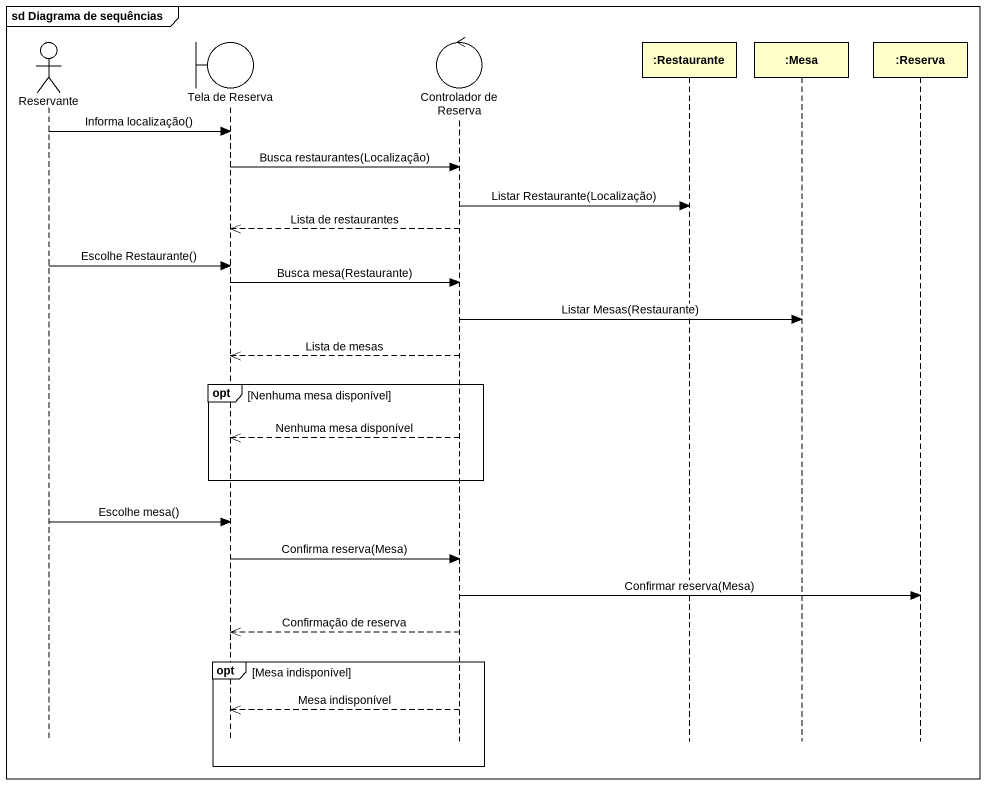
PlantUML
@startuml
mainframe sd Diagrama de sequências
hide footbox
actor Reservante
boundary "Tela de Reserva" as Tela_de_Reserva
control "Controlador de Reserva" as Controlador_de_Reserva
participant ":Restaurante" as Restaurante
participant ":Mesa" as Mesa
participant ":Reserva" as Reserva

Reservante -> Tela_de_Reserva : Informa localização()
Tela_de_Reserva -> Controlador_de_Reserva : Busca restaurantes(Localização)
Controlador_de_Reserva -> Restaurante : Listar Restaurante(Localização)
Controlador_de_Reserva -->> Tela_de_Reserva : Lista de restaurantes
Reservante -> Tela_de_Reserva : Escolhe Restaurante()
Tela_de_Reserva -> Controlador_de_Reserva : Busca mesa(Restaurante)
Controlador_de_Reserva -> Mesa : Listar Mesas(Restaurante)
Controlador_de_Reserva -->> Tela_de_Reserva : Lista de mesas
opt Nenhuma mesa disponível
  Controlador_de_Reserva -->> Tela_de_Reserva : Nenhuma mesa disponível
end
Reservante -> Tela_de_Reserva : Escolhe mesa()
Tela_de_Reserva -> Controlador_de_Reserva : Confirma reserva(Mesa)
Controlador_de_Reserva -> Reserva : Confirmar reserva(Mesa)
Controlador_de_Reserva -->> Tela_de_Reserva : Confirmação de reserva
opt Mesa indisponível
  Controlador_de_Reserva -->> Tela_de_Reserva : Mesa indisponível
end
@enduml
